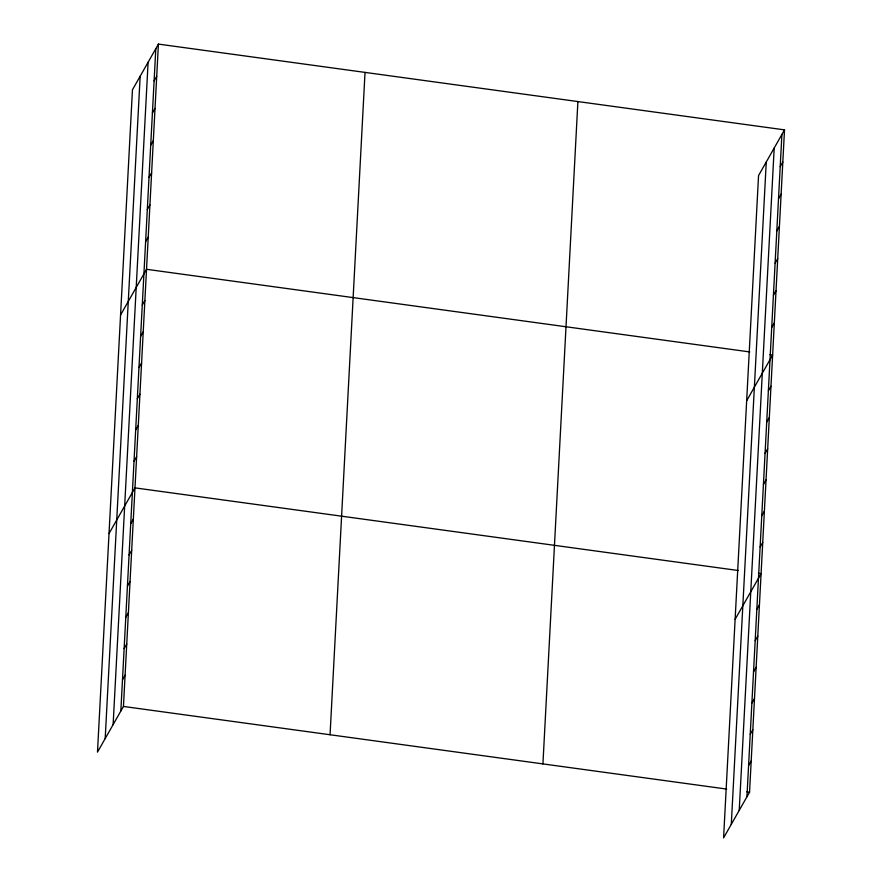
<?xml version="1.0" encoding="UTF-8"?>
<svg xmlns="http://www.w3.org/2000/svg" width="882" height="882" viewBox="0 0 882 882"><rect width="100%" height="100%" fill="white"/><g stroke="black" fill="none" stroke-linecap="round" stroke-linejoin="round"><path stroke-width="1.32" d="M105.19 738.576L140.161 76.227M113.128 724.596L148.099 62.247M120.834 711.035L155.805 48.686M158.418 44.1L132.454 89.788L97.483 752.137L123.447 706.449L158.418 44.1L784.517 129.863L749.546 792.212L723.582 837.9L758.553 175.551L784.517 129.863M330.055 734.75L365.027 72.401M542.926 763.911L577.897 101.562M731.288 824.339L766.26 161.99M739.226 810.36L774.198 148.011M746.933 796.799L781.904 134.45M154.107 80.857L156.72 76.271M152.41 113.028L155.023 108.442M150.712 145.199L153.314 140.613M149.014 177.37L151.616 172.784M147.316 209.541L149.918 204.955M145.618 241.712L148.22 237.126M120.569 314.984L146.522 269.297L749.81 351.94M142.267 305.106L144.88 300.519M140.624 336.34L143.226 331.753M138.97 367.562L141.583 362.976M137.327 398.785L139.929 394.199M135.674 430.008L138.287 425.422M134.031 461.231L136.633 456.644M109.026 533.566L134.979 487.878L738.278 570.511M130.734 523.688L133.336 519.101M129.081 554.91L131.683 550.324M127.427 586.133L130.04 581.547M125.784 617.356L128.386 612.769M124.13 648.579L126.743 643.992M122.488 679.813L125.09 675.226M780.206 166.621L782.819 162.034M778.508 198.792L781.11 194.205M776.81 230.963L779.412 226.376M775.113 263.134L777.715 258.547M773.415 295.305L776.017 290.718M771.717 327.476L774.319 322.889M746.668 400.748L772.621 355.06L769.942 354.696M768.365 390.869L770.978 386.283M766.723 422.092L769.324 417.506M765.069 453.326L767.671 448.74M763.426 484.549L766.028 479.962M761.772 515.772L764.374 511.185M760.13 546.994L762.732 542.408M735.125 619.329L761.078 573.631L758.399 573.267M756.822 609.451L759.435 604.865M755.179 640.674L757.781 636.087M753.526 671.897L756.139 667.31M751.883 703.119L754.485 698.533M750.229 734.342L752.842 729.756M748.586 765.576L751.188 760.99M123.447 706.449L726.735 789.081M746.856 791.838L749.546 792.212"/></g></svg>
